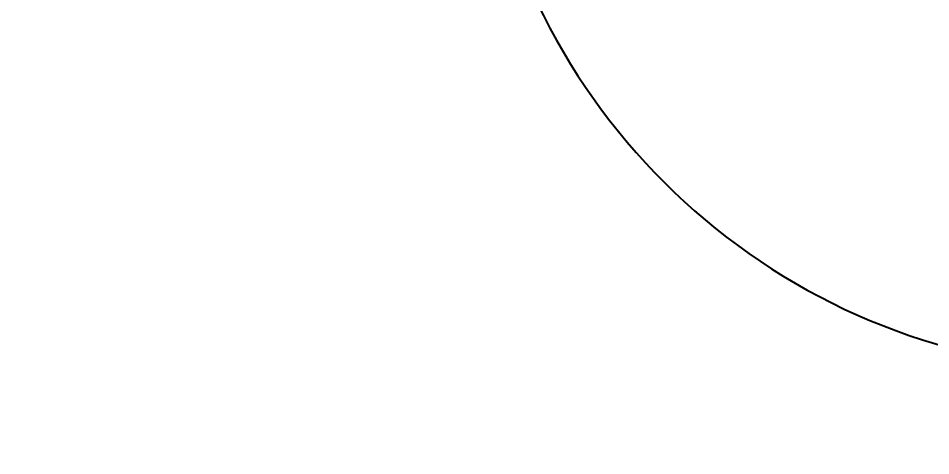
# Model space of a CAD drawing. Header units: millimetres. Extents: x 5828 to 6704, y 123 to 421.
# Drawn here: x 6568.03 to 6587.26, y 234.24 to 243.45 of the extents above; entities that cross this region are included whole.
import ezdxf

# ---------------------------------------------------------------- set-up
doc = ezdxf.new("R2010")
doc.units = ezdxf.units.MM
doc.layers.add('尺寸标注', color=7, linetype='Continuous')
doc.layers.add('运动范围', color=7, linetype='Continuous')
doc.styles.add('微软雅黑', font='msyh.ttc', dxfattribs={"height": 1.5})
doc.dimstyles.new('尺寸标注_1_15比例', dxfattribs={"dimtxt": 1.5, "dimasz": 1.25, "dimexe": 0.5, "dimexo": 0.4, "dimgap": 0.5, "dimtad": 1, "dimdec": 1, "dimlfac": 15, "dimdsep": 46, "dimtxsty": '微软雅黑', "dimcen": 0.09, "dimadec": 0, "dimazin": 0, "dimtp": 0.01, "dimtm": 0.01, "dimtfac": 1, "dimtdec": 1, "dimtofl": 0, "dimtmove": 0, "dimatfit": 3, "dimfxl": 1, "dimtolj": 1, "dimarcsym": 0})

# ---------------------------------------------------------------- blocks, each defined once
blk = doc.blocks.new('*D770')
at = {"layer": 'Defpoints', "color": 0}
for p in [(6551.388, 249.614), (6591.226, 249.614), (6637.301, 249.614), (6628.036, 243.129), (6583.766, 238.27)]:
    blk.add_point(p, dxfattribs=at)
at = {"layer": '尺寸标注', "color": 0, "lineweight": -2}
blk.add_arc((6591.226, 249.614), 13.577, 185.2768, 344.7322, dxfattribs=at)
at = {"layer": '尺寸标注', "color": 0}
for points in [[(6577.915, 248.375), (6577.499, 248.356), (6577.649, 249.614)], [(6604.528, 245.993), (6604.121, 246.084), (6604.598, 247.258)]]:
    blk.add_solid(points, dxfattribs=at)
at = {"layer": '尺寸标注', "color": 0, "insert": (6591.544, 237.32), "char_height": 1.5, "attachment_point": 5, "rotation": 1.4808, "style": '微软雅黑'}
blk.add_mtext('\\A1;+\\A1;170%%d', dxfattribs=at)

msp = doc.modelspace()

# ---------------------------------------------------------------- linework, layer by layer
at = {"layer": '运动范围', "color": 0, "linetype": 'Continuous', "lineweight": 0}
msp.add_arc((6591.2263, 249.6198), 37.378, 10, 350, dxfattribs=at)

# ---------------------------------------------------------------- dimensions: what is measured, and where the dimension line sits
at = {"layer": '尺寸标注'}
dim = msp.add_angular_dim_2l(base=(6583.7661, 238.2698), line1=((6628.0365, 243.1292), (6591.2263, 249.6138)), line2=((6551.3884, 249.6138), (6637.3008, 249.6138)), text='\\A1;+<>', dimstyle='尺寸标注_1_15比例', override={"dimtxsty": '微软雅黑'}, dxfattribs=at)
dim.commit()
dim.dimension.update_dxf_attribs({"geometry": '*D770', "text_midpoint": (6591.5772, 236.0411), "dimtype": 162})

doc.saveas('drawing.dxf')
